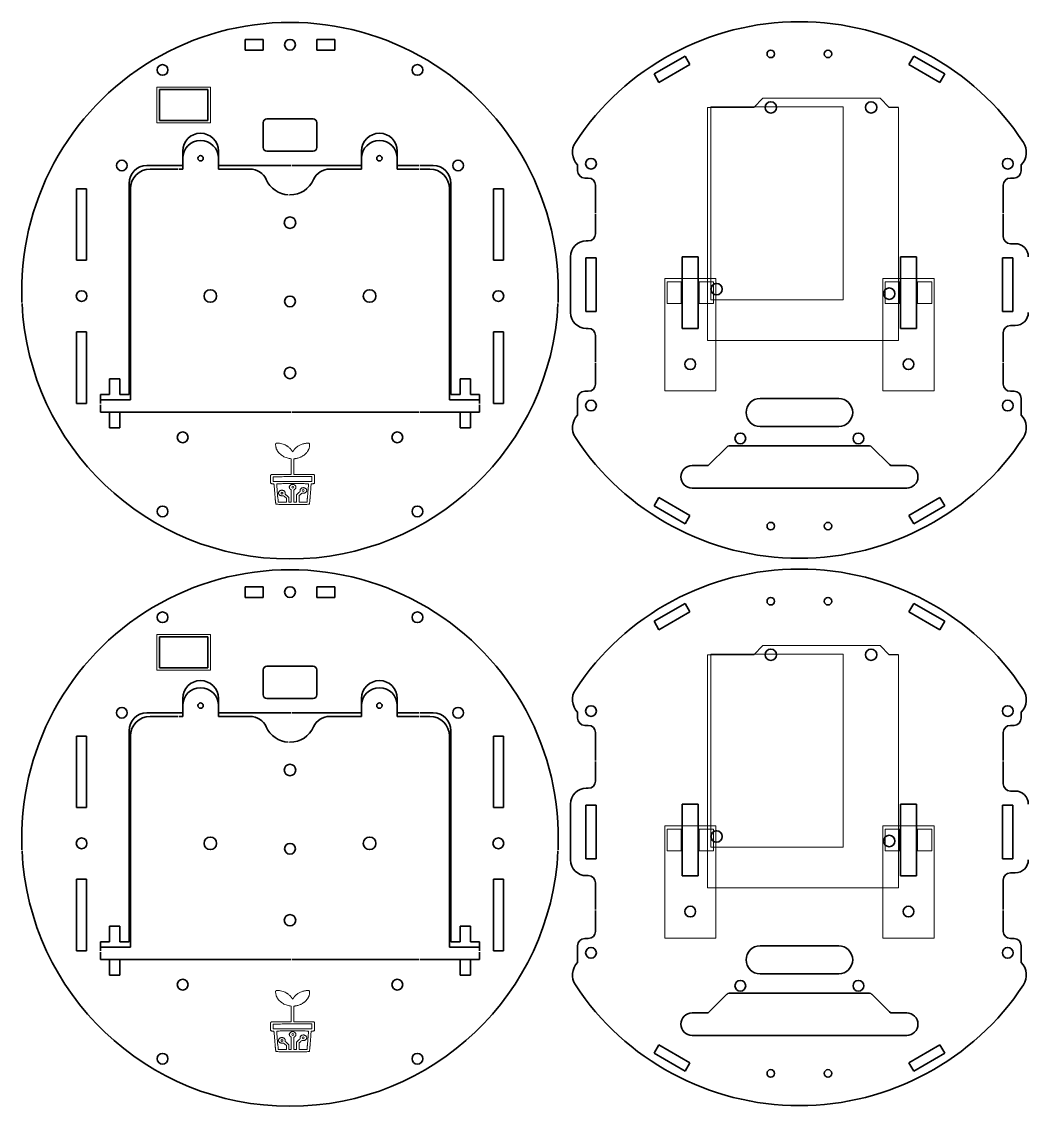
# Model space of a CAD drawing. Extents: x 358 to 1413, y -14 to 598.
# Drawn here: x 358.3 to 639.7, y -11.3 to 291.9 of the extents above; entities that cross this region are included whole.
import ezdxf

# ---------------------------------------------------------------- set-up
doc = ezdxf.new("R2010")
doc.units = 0

msp = doc.modelspace()

# ---------------------------------------------------------------- linework, layer by layer
at = {"color": 7, "lineweight": 35, "ltscale": 0.075}
for p, q in [((420.85, 283.94), (420.85, 286.94)), ((425.85, 286.94), (425.85, 283.94)), ((440.85, 283.94), (440.85, 286.94)), ((445.85, 286.94), (445.85, 283.94)), ((403.35, 253.69), (403.35, 250.69)), ((413.35, 250.69), (413.35, 253.69)), ((453.35, 250.69), (453.35, 253.69)), ((463.35, 253.69), (463.35, 250.69)), ((420.85, 130.94), (420.85, 133.94)), ((425.85, 133.94), (425.85, 130.94)), ((440.85, 130.94), (440.85, 133.94)), ((445.85, 133.94), (445.85, 130.94)), ((403.35, 100.69), (403.35, 97.69)), ((413.35, 97.69), (413.35, 100.69)), ((453.35, 97.69), (453.35, 100.69)), ((463.35, 100.69), (463.35, 97.69))]:
    msp.add_line(p, q, dxfattribs=at)
at = {"color": 7, "lineweight": 35, "ltscale": 0.125}
for p, q in [((420.85, 286.94), (425.85, 286.94)), ((440.85, 286.94), (445.85, 286.94)), ((425.85, 283.94), (420.85, 283.94)), ((445.85, 283.94), (440.85, 283.94)), ((380.35, 187.69), (380.35, 185.12)), ((486.35, 185.12), (486.35, 187.69)), ((380.35, 184.82), (380.35, 182.69)), ((486.35, 182.69), (486.35, 184.82)), ((420.85, 133.94), (425.85, 133.94)), ((440.85, 133.94), (445.85, 133.94)), ((425.85, 130.94), (420.85, 130.94)), ((445.85, 130.94), (440.85, 130.94)), ((380.35, 34.69), (380.35, 32.12)), ((486.35, 32.12), (486.35, 34.69)), ((380.35, 31.82), (380.35, 29.69)), ((486.35, 29.69), (486.35, 31.82))]:
    msp.add_line(p, q, dxfattribs=at)
at = {"color": 7, "lineweight": 35, "ltscale": 0.25}
for p, q in [((543.78, 282.26), (535.12, 277.26)), ((616.38, 277.26), (607.72, 282.26)), ((536.47, 274.92), (545.13, 279.92)), ((606.37, 279.92), (615.03, 274.92)), ((403.35, 251.69), (393.35, 251.69)), ((469.46, 251.69), (463.35, 251.69)), ((473.35, 251.69), (469.76, 251.69)), ((545.13, 153.85), (536.47, 158.85)), ((615.03, 158.85), (606.37, 153.85)), ((535.12, 156.51), (543.78, 151.51)), ((607.72, 151.51), (616.38, 156.51)), ((543.78, 129.26), (535.12, 124.26)), ((616.38, 124.26), (607.72, 129.26)), ((536.47, 121.92), (545.13, 126.92)), ((606.37, 126.92), (615.03, 121.92)), ((403.35, 98.69), (393.35, 98.69)), ((469.46, 98.69), (463.35, 98.69)), ((473.35, 98.69), (469.76, 98.69)), ((535.12, 3.51), (543.78, -1.49)), ((545.13, 0.85), (536.47, 5.85)), ((615.03, 5.85), (606.37, 0.85)), ((607.72, -1.49), (616.38, 3.51))]:
    msp.add_line(p, q, dxfattribs=at)
at = {"color": 7, "lineweight": 35, "ltscale": 0.0675}
for p, q in [((545.13, 279.92), (543.78, 282.26)), ((607.72, 282.26), (606.37, 279.92)), ((535.12, 277.26), (536.47, 274.92)), ((615.03, 274.92), (616.38, 277.26)), ((536.47, 158.85), (535.12, 156.51)), ((616.38, 156.51), (615.03, 158.85)), ((543.78, 151.51), (545.13, 153.85)), ((606.37, 153.85), (607.72, 151.51)), ((545.13, 126.92), (543.78, 129.26)), ((607.72, 129.26), (606.37, 126.92)), ((535.12, 124.26), (536.47, 121.92)), ((615.03, 121.92), (616.38, 124.26)), ((536.47, 5.85), (535.12, 3.51)), ((616.38, 3.51), (615.03, 5.85)), ((543.78, -1.49), (545.13, 0.85)), ((606.37, 0.85), (607.72, -1.49))]:
    msp.add_line(p, q, dxfattribs=at)
at = {"color": 7, "lineweight": 35, "ltscale": 0.2175}
for p, q in [((396.88, 272.92), (396.88, 264.22)), ((410.38, 264.22), (410.38, 272.92)), ((396.88, 119.92), (396.88, 111.22)), ((410.38, 111.22), (410.38, 119.92))]:
    msp.add_line(p, q, dxfattribs=at)
at = {"color": 7, "lineweight": 35, "ltscale": 0.3375}
for p, q in [((410.38, 272.92), (396.88, 272.92)), ((396.88, 264.22), (410.38, 264.22)), ((410.38, 119.92), (396.88, 119.92)), ((396.88, 111.22), (410.38, 111.22))]:
    msp.add_line(p, q, dxfattribs=at)
at = {"color": 3, "linetype": 'Continuous', "lineweight": 15}
for p, q in [((563.03, 267.92), (565.57, 270.46)), ((565.57, 270.46), (598.34, 270.46)), ((598.34, 270.46), (600.88, 267.92)), ((550.08, 202.78), (550.08, 267.92)), ((550.08, 267.92), (563.03, 267.92)), ((551, 214.09), (551, 268.09)), ((588, 268.09), (551, 268.09)), ((588, 268.09), (588, 214.09)), ((603.42, 267.92), (603.42, 202.78)), ((542.75, 219.13), (542.75, 213.13)), ((547.75, 219.13), (547.75, 213.13)), ((603.75, 219.13), (603.75, 213.13)), ((608.75, 219.13), (608.75, 213.13)), ((547.75, 213.13), (551.75, 213.13)), ((588, 214.09), (551, 214.09)), ((603.75, 213.13), (599.75, 213.13)), ((550.08, 202.78), (603.42, 202.78)), ((563.03, 114.92), (565.57, 117.46)), ((565.57, 117.46), (598.34, 117.46)), ((598.34, 117.46), (600.88, 114.92)), ((550.08, 49.78), (550.08, 114.92)), ((550.08, 114.92), (563.03, 114.92)), ((551, 61.09), (551, 115.09)), ((588, 115.09), (551, 115.09)), ((588, 115.09), (588, 61.09)), ((603.42, 114.92), (603.42, 49.78)), ((542.75, 66.13), (542.75, 60.13)), ((547.75, 66.13), (547.75, 60.13)), ((603.75, 66.13), (603.75, 60.13)), ((608.75, 66.13), (608.75, 60.13)), ((588, 61.09), (551, 61.09)), ((547.75, 60.13), (551.75, 60.13)), ((603.75, 60.13), (599.75, 60.13)), ((550.08, 49.78), (603.42, 49.78))]:
    msp.add_line(p, q, dxfattribs=at)
at = {"color": 3}
for p, q in [((603.42, 267.92), (600.88, 267.92)), ((603.42, 114.92), (600.88, 114.92))]:
    msp.add_line(p, q, dxfattribs=at)
at = {"color": 7, "lineweight": 35, "ltscale": 0.325}
for p, q in [((439.85, 264.69), (426.85, 264.69)), ((426.85, 255.69), (439.85, 255.69)), ((439.85, 111.69), (426.85, 111.69)), ((426.85, 102.69), (439.85, 102.69))]:
    msp.add_line(p, q, dxfattribs=at)
at = {"color": 7, "lineweight": 35, "ltscale": 0.175}
for p, q in [((425.85, 263.69), (425.85, 256.69)), ((440.85, 256.69), (440.85, 263.69)), ((425.85, 110.69), (425.85, 103.69)), ((440.85, 103.69), (440.85, 110.69))]:
    msp.add_line(p, q, dxfattribs=at)
at = {"color": 7, "lineweight": 35, "ltscale": 0.1}
for p, q in [((403.35, 255.69), (403.35, 251.69)), ((413.35, 251.69), (413.35, 255.69)), ((453.35, 255.69), (453.35, 251.69)), ((463.35, 251.69), (463.35, 255.69)), ((403.35, 102.69), (403.35, 98.69)), ((413.35, 98.69), (413.35, 102.69)), ((453.35, 102.69), (453.35, 98.69)), ((463.35, 98.69), (463.35, 102.69))]:
    msp.add_line(p, q, dxfattribs=at)
at = {"color": 7, "lineweight": 35}
for p, q in [((433.6, 251.69), (413.35, 251.69)), ((453.35, 251.69), (433.9, 251.69)), ((388.35, 246.69), (388.35, 187.69)), ((478.35, 187.69), (478.35, 246.69)), ((373.7, 245.19), (373.7, 225.19)), ((376.5, 225.19), (376.5, 245.19)), ((388.75, 186.19), (388.75, 245.19)), ((477.95, 245.19), (477.95, 186.19)), ((490.2, 245.19), (490.2, 225.19)), ((493, 225.19), (493, 245.19)), ((373.7, 185.19), (373.7, 205.19)), ((376.5, 205.19), (376.5, 185.19)), ((490.2, 185.19), (490.2, 205.19)), ((493, 205.19), (493, 185.19)), ((586.75, 186.53), (564.75, 186.53)), ((402.08, 182.69), (380.35, 182.69)), ((385.8, 182.69), (433.6, 182.69)), ((433.9, 182.69), (469.46, 182.69)), ((469.76, 182.69), (480.9, 182.69)), ((486.35, 182.69), (469.76, 182.69)), ((564.75, 178.73), (586.75, 178.73)), ((595.33, 173.28), (556.16, 173.28)), ((545.75, 161.48), (605.75, 161.48)), ((433.6, 98.69), (413.35, 98.69)), ((453.35, 98.69), (433.9, 98.69)), ((373.7, 92.19), (373.7, 72.19)), ((376.5, 72.19), (376.5, 92.19)), ((388.35, 93.69), (388.35, 34.69)), ((388.75, 33.19), (388.75, 92.19)), ((477.95, 92.19), (477.95, 33.19)), ((478.35, 34.69), (478.35, 93.69)), ((490.2, 92.19), (490.2, 72.19)), ((493, 72.19), (493, 92.19)), ((373.7, 32.19), (373.7, 52.19)), ((376.5, 52.19), (376.5, 32.19)), ((490.2, 32.19), (490.2, 52.19)), ((493, 52.19), (493, 32.19)), ((586.75, 33.53), (564.75, 33.53)), ((402.08, 29.69), (380.35, 29.69)), ((385.8, 29.69), (433.6, 29.69)), ((433.9, 29.69), (469.46, 29.69)), ((469.76, 29.69), (480.9, 29.69)), ((486.35, 29.69), (469.76, 29.69)), ((564.75, 25.73), (586.75, 25.73)), ((595.33, 20.28), (556.16, 20.28)), ((545.75, 8.48), (605.75, 8.48))]:
    msp.add_line(p, q, dxfattribs=at)
at = {"color": 7, "lineweight": 35, "ltscale": 0.0425}
for p, q in [((513.75, 251.88), (513.75, 250.18)), ((637.75, 250.18), (637.75, 251.88)), ((513.75, 98.88), (513.75, 97.18)), ((637.75, 97.18), (637.75, 98.88))]:
    msp.add_line(p, q, dxfattribs=at)
at = {"color": 7, "lineweight": 35, "ltscale": 0.2275}
for p, q in [((394.25, 250.69), (402.08, 250.69)), ((402.38, 250.69), (403.35, 250.69)), ((463.35, 250.69), (469.46, 250.69)), ((469.76, 250.69), (472.45, 250.69)), ((394.25, 97.69), (402.08, 97.69)), ((402.38, 97.69), (403.35, 97.69)), ((463.35, 97.69), (469.46, 97.69)), ((469.76, 97.69), (472.45, 97.69))]:
    msp.add_line(p, q, dxfattribs=at)
at = {"color": 7, "lineweight": 35, "ltscale": 0.220061}
for p, q in [((422.15, 250.69), (413.35, 250.69)), ((422.15, 97.69), (413.35, 97.69))]:
    msp.add_line(p, q, dxfattribs=at)
at = {"color": 7, "lineweight": 35, "ltscale": 0.221615}
for p, q in [((453.35, 250.69), (444.48, 250.69)), ((453.35, 97.69), (444.48, 97.69))]:
    msp.add_line(p, q, dxfattribs=at)
at = {"color": 7, "lineweight": 35, "ltscale": 0.025}
for p, q in [((515.75, 248.18), (516.75, 248.18)), ((634.75, 248.18), (635.75, 248.18)), ((516.75, 188.58), (515.75, 188.58)), ((635.75, 188.58), (634.75, 188.58)), ((515.75, 95.18), (516.75, 95.18)), ((634.75, 95.18), (635.75, 95.18)), ((516.75, 35.58), (515.75, 35.58)), ((635.75, 35.58), (634.75, 35.58))]:
    msp.add_line(p, q, dxfattribs=at)
at = {"color": 7, "lineweight": 35, "ltscale": 0.339445}
for p, q in [((518.75, 246.18), (518.75, 238.35)), ((518.75, 238.05), (518.75, 232.6)), ((518.75, 93.18), (518.75, 85.35)), ((518.75, 85.05), (518.75, 79.6))]:
    msp.add_line(p, q, dxfattribs=at)
at = {"color": 7, "lineweight": 35, "ltscale": 0.358941}
for p, q in [((632.75, 238.35), (632.75, 246.18)), ((632.75, 231.82), (632.75, 238.05)), ((632.75, 196.72), (632.75, 204.94)), ((632.75, 190.58), (632.75, 196.42)), ((632.75, 85.35), (632.75, 93.18)), ((632.75, 78.82), (632.75, 85.05)), ((632.75, 43.72), (632.75, 51.94)), ((632.75, 37.58), (632.75, 43.42))]:
    msp.add_line(p, q, dxfattribs=at)
at = {"color": 7, "lineweight": 35, "ltscale": 0.070001}
for p, q in [((376.5, 245.19), (373.7, 245.19)), ((373.7, 225.19), (376.5, 225.19)), ((376.5, 205.19), (373.7, 205.19)), ((373.7, 185.19), (376.5, 185.19)), ((376.5, 92.19), (373.7, 92.19)), ((373.7, 72.19), (376.5, 72.19)), ((376.5, 52.19), (373.7, 52.19)), ((373.7, 32.19), (376.5, 32.19))]:
    msp.add_line(p, q, dxfattribs=at)
at = {"color": 7, "lineweight": 35, "ltscale": 0.069998}
for p, q in [((493, 245.19), (490.2, 245.19)), ((490.2, 225.19), (493, 225.19)), ((493, 205.19), (490.2, 205.19)), ((490.2, 185.19), (493, 185.19)), ((493, 92.19), (490.2, 92.19)), ((490.2, 72.19), (493, 72.19)), ((493, 52.19), (490.2, 52.19)), ((490.2, 32.19), (493, 32.19))]:
    msp.add_line(p, q, dxfattribs=at)
at = {"color": 7, "lineweight": 35, "ltscale": 0.014445}
for p, q in [((516.75, 230.6), (516.17, 230.6)), ((516.75, 77.6), (516.17, 77.6))]:
    msp.add_line(p, q, dxfattribs=at)
at = {"color": 7, "lineweight": 35, "ltscale": 0.033941}
for p, q in [((636.11, 229.82), (634.75, 229.82)), ((634.75, 206.94), (636.11, 206.94)), ((636.11, 76.82), (634.75, 76.82)), ((634.75, 53.94), (636.11, 53.94))]:
    msp.add_line(p, q, dxfattribs=at)
at = {"color": 7, "lineweight": 35, "ltscale": 0.39}
for p, q in [((511.75, 226.18), (511.75, 210.58)), ((511.75, 73.18), (511.75, 57.58))]:
    msp.add_line(p, q, dxfattribs=at)
at = {"color": 7, "lineweight": 35, "ltscale": 0.375}
for p, q in [((516.05, 225.88), (516.05, 210.88)), ((518.95, 210.88), (518.95, 225.88)), ((632.55, 225.88), (632.55, 210.88)), ((635.45, 210.88), (635.45, 225.88)), ((516.05, 72.88), (516.05, 57.88)), ((518.95, 57.88), (518.95, 72.88)), ((632.55, 72.88), (632.55, 57.88)), ((635.45, 57.88), (635.45, 72.88))]:
    msp.add_line(p, q, dxfattribs=at)
at = {"color": 7, "lineweight": 35, "ltscale": 0.0725}
for p, q in [((518.95, 225.88), (516.05, 225.88)), ((635.45, 225.88), (632.55, 225.88)), ((516.05, 210.88), (518.95, 210.88)), ((632.55, 210.88), (635.45, 210.88)), ((518.95, 72.88), (516.05, 72.88)), ((635.45, 72.88), (632.55, 72.88)), ((516.05, 57.88), (518.95, 57.88)), ((632.55, 57.88), (635.45, 57.88))]:
    msp.add_line(p, q, dxfattribs=at)
at = {"color": 7, "lineweight": 35, "ltscale": 0.5}
for p, q in [((543, 226.13), (543, 206.13)), ((547.5, 206.13), (547.5, 226.13)), ((604, 226.13), (604, 206.13)), ((608.5, 206.13), (608.5, 226.13)), ((543, 73.13), (543, 53.13)), ((547.5, 53.13), (547.5, 73.13)), ((604, 73.13), (604, 53.13)), ((608.5, 53.13), (608.5, 73.13))]:
    msp.add_line(p, q, dxfattribs=at)
at = {"color": 7, "lineweight": 35, "ltscale": 0.1125}
for p, q in [((547.5, 226.13), (543, 226.13)), ((608.5, 226.13), (604, 226.13)), ((543, 206.13), (547.5, 206.13)), ((604, 206.13), (608.5, 206.13)), ((547.5, 73.13), (543, 73.13)), ((608.5, 73.13), (604, 73.13)), ((543, 53.13), (547.5, 53.13)), ((604, 53.13), (608.5, 53.13))]:
    msp.add_line(p, q, dxfattribs=at)
at = {"color": 7, "lineweight": 35, "ltscale": 0.014441}
for p, q in [((516.17, 206.16), (516.75, 206.16)), ((516.17, 53.16), (516.75, 53.16))]:
    msp.add_line(p, q, dxfattribs=at)
at = {"color": 7, "lineweight": 35, "ltscale": 0.339441}
for p, q in [((518.75, 204.16), (518.75, 196.72)), ((518.75, 196.42), (518.75, 190.58)), ((518.75, 51.16), (518.75, 43.72)), ((518.75, 43.42), (518.75, 37.58))]:
    msp.add_line(p, q, dxfattribs=at)
at = {"color": 7, "lineweight": 35, "ltscale": 0.10875}
for p, q in [((382.9, 192.04), (382.9, 187.69)), ((385.8, 187.69), (385.8, 192.04)), ((480.9, 192.04), (480.9, 187.69)), ((483.8, 187.69), (483.8, 192.04)), ((382.9, 182.69), (382.9, 178.34)), ((385.8, 178.34), (385.8, 182.69)), ((480.9, 182.69), (480.9, 178.34)), ((483.8, 178.34), (483.8, 182.69)), ((382.9, 39.04), (382.9, 34.69)), ((385.8, 34.69), (385.8, 39.04)), ((480.9, 39.04), (480.9, 34.69)), ((483.8, 34.69), (483.8, 39.04)), ((382.9, 29.69), (382.9, 25.34)), ((385.8, 25.34), (385.8, 29.69)), ((480.9, 29.69), (480.9, 25.34)), ((483.8, 25.34), (483.8, 29.69))]:
    msp.add_line(p, q, dxfattribs=at)
at = {"color": 7, "lineweight": 35, "ltscale": 0.072501}
for p, q in [((385.8, 192.04), (382.9, 192.04)), ((483.8, 192.04), (480.9, 192.04)), ((382.9, 178.34), (385.8, 178.34)), ((480.9, 178.34), (483.8, 178.34)), ((385.8, 39.04), (382.9, 39.04)), ((483.8, 39.04), (480.9, 39.04)), ((382.9, 25.34), (385.8, 25.34)), ((480.9, 25.34), (483.8, 25.34))]:
    msp.add_line(p, q, dxfattribs=at)
at = {"color": 7, "lineweight": 35, "ltscale": 0.06375}
for p, q in [((382.9, 187.69), (380.35, 187.69)), ((388.35, 187.69), (385.8, 187.69)), ((480.9, 187.69), (478.35, 187.69)), ((486.35, 187.69), (483.8, 187.69)), ((380.35, 182.69), (382.9, 182.69)), ((483.8, 182.69), (486.35, 182.69)), ((382.9, 34.69), (380.35, 34.69)), ((388.35, 34.69), (385.8, 34.69)), ((480.9, 34.69), (478.35, 34.69)), ((486.35, 34.69), (483.8, 34.69)), ((380.35, 29.69), (382.9, 29.69)), ((483.8, 29.69), (486.35, 29.69))]:
    msp.add_line(p, q, dxfattribs=at)
at = {"color": 7, "lineweight": 35, "ltscale": 0.21}
for p, q in [((380.35, 186.19), (388.75, 186.19)), ((477.95, 186.19), (486.35, 186.19)), ((380.35, 33.19), (388.75, 33.19)), ((477.95, 33.19), (486.35, 33.19))]:
    msp.add_line(p, q, dxfattribs=at)
at = {"color": 7, "lineweight": 35, "ltscale": 0.1175}
for p, q in [((513.75, 186.58), (513.75, 181.88)), ((637.75, 181.88), (637.75, 186.58)), ((513.75, 33.58), (513.75, 28.88)), ((637.75, 28.88), (637.75, 33.58))]:
    msp.add_line(p, q, dxfattribs=at)
at = {"color": 7, "lineweight": 35, "ltscale": 0.173744}
for p, q in [((555.46, 172.99), (550.54, 168.07)), ((600.96, 168.07), (596.04, 172.99)), ((555.46, 19.99), (550.54, 15.07)), ((600.96, 15.07), (596.04, 19.99))]:
    msp.add_line(p, q, dxfattribs=at)
at = {"color": 7, "lineweight": 35, "ltscale": 0.102145}
for p, q in [((549.83, 167.78), (545.75, 167.78)), ((605.75, 167.78), (601.66, 167.78)), ((549.83, 14.78), (545.75, 14.78)), ((605.75, 14.78), (601.66, 14.78))]:
    msp.add_line(p, q, dxfattribs=at)
at = {"color": 3, "linetype": 'Continuous', "lineweight": 15}
for points in [[(411.15, 263.6), (411.15, 273.6), (396.15, 273.6), (396.15, 263.6)], [(411.15, 110.6), (411.15, 120.6), (396.15, 120.6), (396.15, 110.6)]]:
    msp.add_lwpolyline(points, close=True, dxfattribs=at)
for points in [[(552.4, 213.68), (552.4, 220.13), (538.1, 220.13), (538.1, 188.73), (552.4, 188.73), (552.4, 220.13)], [(542.75, 219.13), (538.75, 219.13), (538.75, 213.13), (542.75, 213.13)], [(551.75, 213.13), (551.75, 219.13), (547.75, 219.13)], [(599.1, 213.68), (599.1, 220.13), (613.4, 220.13), (613.4, 188.73), (599.1, 188.73), (599.1, 220.13)], [(599.75, 213.13), (599.75, 219.13), (603.75, 219.13)], [(608.75, 219.13), (612.75, 219.13), (612.75, 213.13), (608.75, 213.13)], [(552.4, 60.68), (552.4, 67.13), (538.1, 67.13), (538.1, 35.73), (552.4, 35.73), (552.4, 67.13)], [(599.1, 60.68), (599.1, 67.13), (613.4, 67.13), (613.4, 35.73), (599.1, 35.73), (599.1, 67.13)], [(542.75, 66.13), (538.75, 66.13), (538.75, 60.13), (542.75, 60.13)], [(551.75, 60.13), (551.75, 66.13), (547.75, 66.13)], [(599.75, 60.13), (599.75, 66.13), (603.75, 66.13)], [(608.75, 66.13), (612.75, 66.13), (612.75, 60.13), (608.75, 60.13)]]:
    msp.add_lwpolyline(points, dxfattribs=at)
for points in [[(429.41, 173.96, 0.06243), (429.35, 173.89, 0.095329), (429.32, 173.81, 0.052055), (429.32, 173.7, 0.008033), (429.33, 173.47, 0.019619), (429.37, 173.16, 0.014307), (429.44, 172.82, 0.008091), (429.51, 172.51, 0.177661), (429.56, 172.43, -0.115974), (429.58, 172.41, -0.006792), (429.63, 172.33, -0.009984), (429.67, 172.24, -0.007168), (429.72, 172.13, 0.015595), (429.77, 172.01, 0.015505), (429.83, 171.9, 0.015544), (429.89, 171.81, 0.056743), (429.93, 171.75, -0.025343), (429.97, 171.71, -0.028687), (430, 171.67, -0.029725), (430.02, 171.64, -0.119676), (430.03, 171.61, 0.202931), (430.08, 171.5, 0.005175), (430.46, 171.14, 0.011737), (430.85, 170.8, 0.028906), (431.15, 170.57, 0.031277), (431.67, 170.27, 0.027909), (432.24, 170.02, 0.027879), (432.83, 169.84, 0.031022), (433.42, 169.74), (433.72, 169.71), (433.72, 167.51), (433.72, 165.32), (430.97, 165.32), (428.22, 165.32), (428.05, 165.2), (427.88, 165.09), (427.88, 164.01), (427.88, 162.94), (428.05, 162.82, 0.041624), (428.15, 162.76, 0.049689), (428.25, 162.73, 0.040704), (428.37, 162.71, 0.0175), (428.54, 162.7, -0.007086), (428.73, 162.7, -0.086207), (428.81, 162.69, -0.221674), (428.84, 162.65, -0.081654), (428.85, 162.58, 0.031183), (428.86, 162.53, 0.04025), (428.87, 162.49, 0.0451), (428.88, 162.45, 0.18027), (428.89, 162.44, -0.279484), (428.91, 162.42, -0.000378), (428.97, 161.8, -0.002897), (429.02, 161.11, -0.001762), (429.08, 160.3, 0.00143), (429.14, 159.48, 0.002338), (429.2, 158.79, 0.00029), (429.25, 158.18, 0.214541), (429.26, 158.15, -0.199811), (429.28, 158.12, -0.004281), (429.3, 157.98, -0.009175), (429.32, 157.81, -0.005977), (429.33, 157.61, 0.008518), (429.35, 157.37, 0.022468), (429.37, 157.21, 0.029803), (429.4, 157.09, 0.120138), (429.44, 157.02, 0.191284), (429.56, 156.97, 0.003091), (430.27, 156.96, 0.003828), (431.44, 156.95, 0.000429), (434.1, 156.94, 0.000306), (437.1, 156.95, 0.005172), (438.09, 156.96, 0.008652), (438.63, 156.98, 0.224382), (438.75, 157.05, 0.102504), (438.79, 157.12, 0.018573), (438.82, 157.28, 0.015977), (438.84, 157.5, 0.006916), (438.86, 157.79, -0.00493), (438.88, 158.04, -0.007701), (438.9, 158.25, -0.003007), (438.92, 158.43, -0.209089), (438.94, 158.46, 0.217737), (438.95, 158.48, 0.000319), (439, 159.08, 0.002466), (439.06, 159.76, 0.001509), (439.12, 160.55, -0.000882), (439.17, 161.35, -0.001445), (439.22, 162.03, -0.000136), (439.27, 162.63, -0.166192), (439.28, 162.65, -0.169566), (439.3, 162.66, -0.003523), (439.41, 162.68, -0.007813), (439.54, 162.7, -0.00513), (439.69, 162.71, 0.012853), (439.84, 162.73, 0.016007), (439.98, 162.76, 0.014325), (440.1, 162.78, 0.106593), (440.15, 162.81, 0.187617), (440.19, 162.88, 0.018734), (440.21, 163.08, 0.013002), (440.22, 163.41, 0.002323), (440.22, 164.01, 0.001456), (440.22, 164.76, 0.021751), (440.2, 165.02, 0.070901), (440.17, 165.15, 0.147006), (440.11, 165.24, 0.13863), (439.97, 165.28, 0.008115), (439.53, 165.3, 0.006115), (438.8, 165.31, 0.000771), (437.21, 165.32), (434.43, 165.32), (434.43, 167.45, -0.001646), (434.44, 168.28, -0.002642), (434.45, 168.98, -0.000494), (434.46, 169.6, -0.14723), (434.47, 169.65, -0.169856), (434.51, 169.67, -0.010823), (434.62, 169.7, -0.014885), (434.77, 169.74, -0.010466), (434.94, 169.76, 0.023943), (435.33, 169.84, 0.014437), (435.78, 169.97, 0.014254), (436.21, 170.12, 0.038402), (436.5, 170.25, 0.007835), (436.88, 170.47, 0.014438), (437.18, 170.67, 0.017603), (437.42, 170.84, 0.028146), (437.61, 171.01, 0.007809), (437.73, 171.13, 0.007451), (437.85, 171.26, 0.004639), (438, 171.44, 0.001053), (438.26, 171.74, 0.038837), (438.31, 171.81, 0.013355), (438.37, 171.92, 0.01318), (438.43, 172.04, 0.014884), (438.48, 172.17, -0.008373), (438.53, 172.28, -0.011468), (438.58, 172.38, -0.008364), (438.62, 172.46, -0.119276), (438.64, 172.49, 0.191092), (438.7, 172.57, 0.008899), (438.77, 172.91, 0.01568), (438.82, 173.27, 0.028145), (438.84, 173.56, 0.037771), (438.81, 173.87, 0.205141), (438.73, 174.01, 0.153141), (438.55, 174.07, 0.018857), (438.14, 174.05, 0.042329), (437.21, 173.91, 0.041182), (436.3, 173.6, 0.043233), (435.5, 173.18, 0.062797), (434.89, 172.66, -0.000959), (434.81, 172.58, -0.000665), (434.73, 172.48, -0.00067), (434.64, 172.39, -0.001381), (434.57, 172.32, 0.012375), (434.52, 172.26, 0.016737), (434.48, 172.21, 0.013748), (434.44, 172.16, 0.147649), (434.43, 172.13, -0.127793), (434.43, 172.11, -0.020881), (434.41, 172.08, -0.021827), (434.37, 172.03, -0.017702), (434.34, 171.99, 0.023635), (434.3, 171.94, 0.01241), (434.25, 171.87, 0.012318), (434.2, 171.8, 0.018495), (434.17, 171.74), (434.09, 171.6), (434.02, 171.72, 0.011435), (434, 171.77, 0.013166), (433.97, 171.81, 0.012299), (433.94, 171.85, 0.071268), (433.92, 171.87, -0.071599), (433.91, 171.89, -0.006568), (433.87, 171.94, -0.008379), (433.82, 172.01, -0.00647), (433.78, 172.08, 0.017515), (433.72, 172.17, 0.009504), (433.65, 172.27, 0.009458), (433.57, 172.36, 0.014756), (433.5, 172.45, 0.021235), (433.31, 172.63, 0.004934), (432.98, 172.92, 0.001249), (432.62, 173.23, 0.179494), (432.57, 173.25, -0.122166), (432.55, 173.26, -0.002172), (432.46, 173.3, -0.005301), (432.36, 173.36, -0.003494), (432.25, 173.43, 0.044751), (431.74, 173.67, 0.023781), (431.07, 173.88, 0.023719), (430.38, 174.02, 0.040149), (429.79, 174.07, 0.019708), (429.65, 174.07, 0.050768), (429.55, 174.05, 0.066259), (429.48, 174.01, 0.060021)], [(439.5, 164.04), (439.5, 163.37), (434.08, 163.37), (428.65, 163.37), (428.65, 164, -0.005049), (428.65, 164.25, -0.00776), (428.66, 164.46, -0.003323), (428.67, 164.64, -0.182194), (428.68, 164.67, -0.197221), (428.72, 164.68, -0.000055), (430.29, 164.69, -0.000979), (432.04, 164.7, -0.000593), (434.11, 164.7), (439.5, 164.7)], [(438.53, 162.69, -0.023488), (438.52, 162.35, -0.000697), (438.41, 160.92, -0.000096), (438.29, 159.37, -0.216581), (438.27, 159.33, 0.204241), (438.26, 159.3, 0.003334), (438.24, 159.13, 0.008076), (438.22, 158.94, 0.005199), (438.2, 158.71, -0.002049), (438.19, 158.46, -0.001853), (438.17, 158.21, -0.001855), (438.15, 157.98, -0.005922), (438.14, 157.83), (438.11, 157.53), (436.99, 157.53), (435.87, 157.53), (435.87, 158.47), (435.87, 159.4), (436.29, 159.74, -0.005501), (436.56, 159.96, -0.05724), (436.68, 160.04, -0.104602), (436.79, 160.07, -0.03571), (436.95, 160.06, 0.049229), (437.2, 160.05, 0.055281), (437.44, 160.1, 0.060511), (437.64, 160.19, 0.088953), (437.79, 160.32, -0.000546), (437.84, 160.38, -0.000536), (437.9, 160.45, -0.000527), (437.94, 160.51, -0.002038), (437.97, 160.54, 0.145179), (438.01, 160.64, 0.023306), (438.03, 160.84, 0.020326), (438.02, 161.04, 0.226059), (437.98, 161.11, -0.061206), (437.96, 161.13, -0.011707), (437.93, 161.17, -0.01232), (437.89, 161.23, -0.011063), (437.85, 161.28, 0.097495), (437.73, 161.41, 0.046096), (437.53, 161.52, 0.044884), (437.31, 161.6, 0.063024), (437.1, 161.63, 0.061937), (436.89, 161.6, 0.047155), (436.67, 161.53, 0.047295), (436.47, 161.41, 0.063586), (436.31, 161.26, 0.042781), (436.23, 161.15, 0.071706), (436.19, 161.03, 0.055367), (436.17, 160.89, 0.01658), (436.17, 160.68, -0.10062), (436.16, 160.58, -0.084451), (436.1, 160.48, -0.039724), (435.99, 160.36, -0.005961), (435.73, 160.14, -0.001203), (435.56, 159.99, -0.00171), (435.4, 159.86, -0.000952), (435.27, 159.75, -0.025097), (435.23, 159.72, 0.227139), (435.21, 159.68, 0.004322), (435.18, 159.42, 0.008503), (435.17, 159.08, 0.003701), (435.15, 158.62), (435.13, 157.56), (434.79, 157.56), (434.46, 157.56), (434.45, 159.29), (434.43, 161.02), (434.55, 161.06, 0.061951), (434.61, 161.09, 0.018406), (434.68, 161.15, 0.01816), (434.77, 161.22, 0.018672), (434.84, 161.3, 0.022613), (434.94, 161.42, 0.069466), (434.99, 161.51, 0.070673), (435.01, 161.61, 0.023981), (435.02, 161.76, 0.025007), (435.01, 161.91, 0.070878), (434.99, 162.01, 0.067443), (434.93, 162.1, 0.021104), (434.83, 162.23, 0.076427), (434.59, 162.42, 0.075032), (434.3, 162.53, 0.075451), (434, 162.55, 0.078681), (433.71, 162.48, 0.048583), (433.63, 162.43, 0.020517), (433.53, 162.36, 0.020069), (433.42, 162.27, 0.024707), (433.34, 162.18, 0.016885), (433.22, 162.05, 0.07768), (433.18, 161.96, 0.08442), (433.16, 161.86, 0.021988), (433.17, 161.7, 0.026019), (433.18, 161.56, 0.062203), (433.22, 161.45, 0.061961), (433.28, 161.36, 0.025652), (433.37, 161.25, 0.019347), (433.45, 161.18, 0.023661), (433.53, 161.12, 0.023131), (433.6, 161.08, 0.130962), (433.64, 161.07, -0.385202), (433.69, 161.02, -0.013911), (433.7, 160.77, -0.00996), (433.71, 160.31, -0.001144), (433.72, 159.3), (433.72, 157.53), (433.38, 157.53), (433.05, 157.53), (433.05, 158.21), (433.05, 158.89), (432.83, 159.1, 0.00664), (432.73, 159.2, 0.003018), (432.59, 159.32, 0.002988), (432.44, 159.45, 0.004098), (432.3, 159.57), (431.99, 159.83), (432.01, 160.08, 0.021808), (432.02, 160.22, 0.069064), (432.01, 160.31, 0.077982), (431.97, 160.39, 0.033189), (431.9, 160.48, -0.011065), (431.85, 160.54, -0.015046), (431.81, 160.6, -0.011891), (431.78, 160.65, -0.140729), (431.77, 160.67, 0.296317), (431.73, 160.73, 0.019088), (431.51, 160.82, 0.026939), (431.27, 160.89, 0.058251), (431.08, 160.91, 0.045153), (430.86, 160.89, 0.061773), (430.67, 160.83, 0.060745), (430.5, 160.73, 0.041864), (430.34, 160.57, 0.022907), (430.24, 160.46, 0.066983), (430.19, 160.37, 0.068696), (430.17, 160.26, 0.025002), (430.16, 160.12, 0.02557), (430.17, 159.97, 0.073845), (430.19, 159.87, 0.068057), (430.25, 159.78, 0.019421), (430.36, 159.65, 0.063932), (430.54, 159.49, 0.06527), (430.76, 159.39, 0.061775), (431, 159.35, 0.048392), (431.27, 159.36, -0.048213), (431.41, 159.36, -0.101566), (431.52, 159.33, -0.051797), (431.64, 159.25, -0.005575), (431.91, 159.04), (432.33, 158.69), (432.33, 158.11), (432.33, 157.53), (431.2, 157.55), (430.06, 157.56), (430.01, 158.28, 0.004395), (429.99, 158.55, 0.00691), (429.97, 158.79, 0.002444), (429.95, 158.99, 0.209845), (429.93, 159.02, -0.221256), (429.9, 159.07, -0.00015), (429.77, 160.86, -0.000217), (429.64, 162.62, -0.139173), (429.66, 162.72, -0.277121), (429.68, 162.73, -0.000083), (430.97, 162.74, -0.001346), (432.41, 162.75, -0.000813), (434.1, 162.76, -0.000567), (436.39, 162.75, -0.003047), (437.63, 162.74, -0.000892), (438.49, 162.73, -0.403166)], [(429.41, 20.96, 0.06243), (429.35, 20.89, 0.095329), (429.32, 20.81, 0.052055), (429.32, 20.7, 0.008033), (429.33, 20.47, 0.019619), (429.37, 20.16, 0.014307), (429.44, 19.82, 0.008091), (429.51, 19.51, 0.177661), (429.56, 19.43, -0.115974), (429.58, 19.41, -0.006792), (429.63, 19.33, -0.009984), (429.67, 19.24, -0.007168), (429.72, 19.13, 0.015595), (429.77, 19.01, 0.015505), (429.83, 18.9, 0.015544), (429.89, 18.81, 0.056743), (429.93, 18.75, -0.025343), (429.97, 18.71, -0.028687), (430, 18.67, -0.029725), (430.02, 18.64, -0.119676), (430.03, 18.61, 0.202931), (430.08, 18.5, 0.005175), (430.46, 18.14, 0.011737), (430.85, 17.8, 0.028906), (431.15, 17.57, 0.031277), (431.67, 17.27, 0.027909), (432.24, 17.02, 0.027879), (432.83, 16.84, 0.031022), (433.42, 16.74), (433.72, 16.71), (433.72, 14.51), (433.72, 12.32), (430.97, 12.32), (428.22, 12.32), (428.05, 12.2), (427.88, 12.09), (427.88, 11.01), (427.88, 9.94), (428.05, 9.82, 0.041624), (428.15, 9.76, 0.049689), (428.25, 9.73, 0.040704), (428.37, 9.71, 0.0175), (428.54, 9.7, -0.007086), (428.73, 9.7, -0.086207), (428.81, 9.69, -0.221674), (428.84, 9.65, -0.081654), (428.85, 9.58, 0.031183), (428.86, 9.53, 0.04025), (428.87, 9.49, 0.0451), (428.88, 9.45, 0.18027), (428.89, 9.44, -0.279484), (428.91, 9.42, -0.000378), (428.97, 8.8, -0.002897), (429.02, 8.11, -0.001762), (429.08, 7.3, 0.00143), (429.14, 6.48, 0.002338), (429.2, 5.79, 0.00029), (429.25, 5.18, 0.214541), (429.26, 5.15, -0.199811), (429.28, 5.12, -0.004281), (429.3, 4.98, -0.009175), (429.32, 4.81, -0.005977), (429.33, 4.61, 0.008518), (429.35, 4.37, 0.022468), (429.37, 4.21, 0.029803), (429.4, 4.09, 0.120138), (429.44, 4.02, 0.191284), (429.56, 3.97, 0.003091), (430.27, 3.96, 0.003828), (431.44, 3.95, 0.000429), (434.1, 3.94, 0.000306), (437.1, 3.95, 0.005172), (438.09, 3.96, 0.008652), (438.63, 3.98, 0.224382), (438.75, 4.05, 0.102504), (438.79, 4.12, 0.018573), (438.82, 4.28, 0.015977), (438.84, 4.5, 0.006916), (438.86, 4.79, -0.00493), (438.88, 5.04, -0.007701), (438.9, 5.25, -0.003007), (438.92, 5.43, -0.209089), (438.94, 5.46, 0.217737), (438.95, 5.48, 0.000319), (439, 6.08, 0.002466), (439.06, 6.76, 0.001509), (439.12, 7.55, -0.000882), (439.17, 8.35, -0.001445), (439.22, 9.03, -0.000136), (439.27, 9.63, -0.166192), (439.28, 9.65, -0.169566), (439.3, 9.66, -0.003523), (439.41, 9.68, -0.007813), (439.54, 9.7, -0.00513), (439.69, 9.71, 0.012853), (439.84, 9.73, 0.016007), (439.98, 9.76, 0.014325), (440.1, 9.78, 0.106593), (440.15, 9.81, 0.187617), (440.19, 9.88, 0.018734), (440.21, 10.08, 0.013002), (440.22, 10.41, 0.002323), (440.22, 11.01, 0.001456), (440.22, 11.76, 0.021751), (440.2, 12.02, 0.070901), (440.17, 12.15, 0.147006), (440.11, 12.24, 0.13863), (439.97, 12.28, 0.008115), (439.53, 12.3, 0.006115), (438.8, 12.31, 0.000771), (437.21, 12.32), (434.43, 12.32), (434.43, 14.45, -0.001646), (434.44, 15.28, -0.002642), (434.45, 15.98, -0.000494), (434.46, 16.6, -0.14723), (434.47, 16.65, -0.169856), (434.51, 16.67, -0.010823), (434.62, 16.7, -0.014885), (434.77, 16.74, -0.010466), (434.94, 16.76, 0.023943), (435.33, 16.84, 0.014437), (435.78, 16.97, 0.014254), (436.21, 17.12, 0.038402), (436.5, 17.25, 0.007835), (436.88, 17.47, 0.014438), (437.18, 17.67, 0.017603), (437.42, 17.84, 0.028146), (437.61, 18.01, 0.007809), (437.73, 18.13, 0.007451), (437.85, 18.26, 0.004639), (438, 18.44, 0.001053), (438.26, 18.74, 0.038837), (438.31, 18.81, 0.013355), (438.37, 18.92, 0.01318), (438.43, 19.04, 0.014884), (438.48, 19.17, -0.008373), (438.53, 19.28, -0.011468), (438.58, 19.38, -0.008364), (438.62, 19.46, -0.119276), (438.64, 19.49, 0.191092), (438.7, 19.57, 0.008899), (438.77, 19.91, 0.01568), (438.82, 20.27, 0.028145), (438.84, 20.56, 0.037771), (438.81, 20.87, 0.205141), (438.73, 21.01, 0.153141), (438.55, 21.07, 0.018857), (438.14, 21.05, 0.042329), (437.21, 20.91, 0.041182), (436.3, 20.6, 0.043233), (435.5, 20.18, 0.062797), (434.89, 19.66, -0.000959), (434.81, 19.58, -0.000665), (434.73, 19.48, -0.00067), (434.64, 19.39, -0.001381), (434.57, 19.32, 0.012375), (434.52, 19.26, 0.016737), (434.48, 19.21, 0.013748), (434.44, 19.16, 0.147649), (434.43, 19.13, -0.127793), (434.43, 19.11, -0.020881), (434.41, 19.08, -0.021827), (434.37, 19.03, -0.017702), (434.34, 18.99, 0.023635), (434.3, 18.94, 0.01241), (434.25, 18.87, 0.012318), (434.2, 18.8, 0.018495), (434.17, 18.74), (434.09, 18.6), (434.02, 18.72, 0.011435), (434, 18.77, 0.013166), (433.97, 18.81, 0.012299), (433.94, 18.85, 0.071268), (433.92, 18.87, -0.071599), (433.91, 18.89, -0.006568), (433.87, 18.94, -0.008379), (433.82, 19.01, -0.00647), (433.78, 19.08, 0.017515), (433.72, 19.17, 0.009504), (433.65, 19.27, 0.009458), (433.57, 19.36, 0.014756), (433.5, 19.45, 0.021235), (433.31, 19.63, 0.004934), (432.98, 19.92, 0.001249), (432.62, 20.23, 0.179494), (432.57, 20.25, -0.122166), (432.55, 20.26, -0.002172), (432.46, 20.3, -0.005301), (432.36, 20.36, -0.003494), (432.25, 20.43, 0.044751), (431.74, 20.67, 0.023781), (431.07, 20.88, 0.023719), (430.38, 21.02, 0.040149), (429.79, 21.07, 0.019708), (429.65, 21.07, 0.050768), (429.55, 21.05, 0.066259), (429.48, 21.01, 0.060021)], [(439.5, 11.04), (439.5, 10.37), (434.08, 10.37), (428.65, 10.37), (428.65, 11, -0.005049), (428.65, 11.25, -0.00776), (428.66, 11.46, -0.003323), (428.67, 11.64, -0.182194), (428.68, 11.67, -0.197221), (428.72, 11.68, -0.000055), (430.29, 11.69, -0.000979), (432.04, 11.7, -0.000593), (434.11, 11.7), (439.5, 11.7)], [(438.53, 9.69, -0.023488), (438.52, 9.35, -0.000697), (438.41, 7.92, -0.000096), (438.29, 6.37, -0.216581), (438.27, 6.33, 0.204241), (438.26, 6.3, 0.003334), (438.24, 6.13, 0.008076), (438.22, 5.94, 0.005199), (438.2, 5.71, -0.002049), (438.19, 5.46, -0.001853), (438.17, 5.21, -0.001855), (438.15, 4.98, -0.005922), (438.14, 4.83), (438.11, 4.53), (436.99, 4.53), (435.87, 4.53), (435.87, 5.47), (435.87, 6.4), (436.29, 6.74, -0.005501), (436.56, 6.96, -0.05724), (436.68, 7.04, -0.104602), (436.79, 7.07, -0.03571), (436.95, 7.06, 0.049229), (437.2, 7.05, 0.055281), (437.44, 7.1, 0.060511), (437.64, 7.19, 0.088953), (437.79, 7.32, -0.000546), (437.84, 7.38, -0.000536), (437.9, 7.45, -0.000527), (437.94, 7.51, -0.002038), (437.97, 7.54, 0.145179), (438.01, 7.64, 0.023306), (438.03, 7.84, 0.020326), (438.02, 8.04, 0.226059), (437.98, 8.11, -0.061206), (437.96, 8.13, -0.011707), (437.93, 8.17, -0.01232), (437.89, 8.23, -0.011063), (437.85, 8.28, 0.097495), (437.73, 8.41, 0.046096), (437.53, 8.52, 0.044884), (437.31, 8.6, 0.063024), (437.1, 8.63, 0.061937), (436.89, 8.6, 0.047155), (436.67, 8.53, 0.047295), (436.47, 8.41, 0.063586), (436.31, 8.26, 0.042781), (436.23, 8.15, 0.071706), (436.19, 8.03, 0.055367), (436.17, 7.89, 0.01658), (436.17, 7.68, -0.10062), (436.16, 7.58, -0.084451), (436.1, 7.48, -0.039724), (435.99, 7.36, -0.005961), (435.73, 7.14, -0.001203), (435.56, 6.99, -0.00171), (435.4, 6.86, -0.000952), (435.27, 6.75, -0.025097), (435.23, 6.72, 0.227139), (435.21, 6.68, 0.004322), (435.18, 6.42, 0.008503), (435.17, 6.08, 0.003701), (435.15, 5.62), (435.13, 4.56), (434.79, 4.56), (434.46, 4.56), (434.45, 6.29), (434.43, 8.02), (434.55, 8.06, 0.061951), (434.61, 8.09, 0.018406), (434.68, 8.15, 0.01816), (434.77, 8.22, 0.018672), (434.84, 8.3, 0.022613), (434.94, 8.42, 0.069466), (434.99, 8.51, 0.070673), (435.01, 8.61, 0.023981), (435.02, 8.76, 0.025007), (435.01, 8.91, 0.070878), (434.99, 9.01, 0.067443), (434.93, 9.1, 0.021104), (434.83, 9.23, 0.076427), (434.59, 9.42, 0.075032), (434.3, 9.53, 0.075451), (434, 9.55, 0.078681), (433.71, 9.48, 0.048583), (433.63, 9.43, 0.020517), (433.53, 9.36, 0.020069), (433.42, 9.27, 0.024707), (433.34, 9.18, 0.016885), (433.22, 9.05, 0.07768), (433.18, 8.96, 0.08442), (433.16, 8.86, 0.021988), (433.17, 8.7, 0.026019), (433.18, 8.56, 0.062203), (433.22, 8.45, 0.061961), (433.28, 8.36, 0.025652), (433.37, 8.25, 0.019347), (433.45, 8.18, 0.023661), (433.53, 8.12, 0.023131), (433.6, 8.08, 0.130962), (433.64, 8.07, -0.385202), (433.69, 8.02, -0.013911), (433.7, 7.77, -0.00996), (433.71, 7.31, -0.001144), (433.72, 6.3), (433.72, 4.53), (433.38, 4.53), (433.05, 4.53), (433.05, 5.21), (433.05, 5.89), (432.83, 6.1, 0.00664), (432.73, 6.2, 0.003018), (432.59, 6.32, 0.002988), (432.44, 6.45, 0.004098), (432.3, 6.57), (431.99, 6.83), (432.01, 7.08, 0.021808), (432.02, 7.22, 0.069064), (432.01, 7.31, 0.077982), (431.97, 7.39, 0.033189), (431.9, 7.48, -0.011065), (431.85, 7.54, -0.015046), (431.81, 7.6, -0.011891), (431.78, 7.65, -0.140729), (431.77, 7.67, 0.296317), (431.73, 7.73, 0.019088), (431.51, 7.82, 0.026939), (431.27, 7.89, 0.058251), (431.08, 7.91, 0.045153), (430.86, 7.89, 0.061773), (430.67, 7.83, 0.060745), (430.5, 7.73, 0.041864), (430.34, 7.57, 0.022907), (430.24, 7.46, 0.066983), (430.19, 7.37, 0.068696), (430.17, 7.26, 0.025002), (430.16, 7.12, 0.02557), (430.17, 6.97, 0.073845), (430.19, 6.87, 0.068057), (430.25, 6.78, 0.019421), (430.36, 6.65, 0.063932), (430.54, 6.49, 0.06527), (430.76, 6.39, 0.061775), (431, 6.35, 0.048392), (431.27, 6.36, -0.048213), (431.41, 6.36, -0.101566), (431.52, 6.33, -0.051797), (431.64, 6.25, -0.005575), (431.91, 6.04), (432.33, 5.69), (432.33, 5.11), (432.33, 4.53), (431.2, 4.55), (430.06, 4.56), (430.01, 5.28, 0.004395), (429.99, 5.55, 0.00691), (429.97, 5.79, 0.002444), (429.95, 5.99, 0.209845), (429.93, 6.02, -0.221256), (429.9, 6.07, -0.00015), (429.77, 7.86, -0.000217), (429.64, 9.62, -0.139173), (429.66, 9.72, -0.277121), (429.68, 9.73, -0.000083), (430.97, 9.74, -0.001346), (432.41, 9.75, -0.000813), (434.1, 9.76, -0.000567), (436.39, 9.75, -0.003047), (437.63, 9.74, -0.000892), (438.49, 9.73, -0.403166)]]:
    msp.add_lwpolyline(points, format="xyb", close=True, dxfattribs=at)
at = {"color": 7, "lineweight": 35}
for centre, radius in [((433.35, 285.44), 1.5), ((567.75, 282.88), 1.05), ((583.75, 282.88), 1.05), ((397.72, 278.39), 1.5), ((468.97, 278.39), 1.5), ((567.76, 267.92), 1.59), ((595.8, 267.92), 1.59), ((386.35, 251.69), 1.5), ((408.35, 253.69), 0.75), ((458.35, 253.69), 0.75), ((480.35, 251.69), 1.5), ((517.5, 252.18), 1.5), ((634, 252.18), 1.5), ((433.35, 235.69), 1.6), ((552.62, 217.12), 1.59), ((375.1, 215.19), 1.5), ((411.1, 215.19), 1.75), ((455.6, 215.19), 1.75), ((491.6, 215.19), 1.5), ((600.88, 215.85), 1.59), ((433.35, 213.69), 1.5), ((545.25, 196.13), 1.5), ((606.25, 196.13), 1.5), ((433.35, 193.69), 1.6), ((517.5, 184.58), 1.5), ((634, 184.58), 1.5), ((403.35, 175.69), 1.5), ((463.35, 175.69), 1.5), ((559.25, 175.38), 1.5), ((592.25, 175.38), 1.5), ((397.72, 154.98), 1.5), ((468.97, 154.98), 1.5), ((567.75, 150.88), 1.05), ((583.75, 150.88), 1.05), ((433.35, 132.44), 1.5), ((567.75, 129.88), 1.05), ((583.75, 129.88), 1.05), ((397.72, 125.39), 1.5), ((468.97, 125.39), 1.5), ((567.76, 114.92), 1.59), ((595.8, 114.92), 1.59), ((386.35, 98.69), 1.5), ((408.35, 100.69), 0.75), ((458.35, 100.69), 0.75), ((480.35, 98.69), 1.5), ((517.5, 99.18), 1.5), ((634, 99.18), 1.5), ((433.35, 82.69), 1.6), ((375.1, 62.19), 1.5), ((411.1, 62.19), 1.75), ((455.6, 62.19), 1.75), ((491.6, 62.19), 1.5), ((552.62, 64.12), 1.59), ((600.88, 62.85), 1.59), ((433.35, 60.69), 1.5), ((545.25, 43.13), 1.5), ((606.25, 43.13), 1.5), ((433.35, 40.69), 1.6), ((517.5, 31.58), 1.5), ((634, 31.58), 1.5), ((403.35, 22.69), 1.5), ((463.35, 22.69), 1.5), ((559.25, 22.38), 1.5), ((592.25, 22.38), 1.5), ((397.72, 1.98), 1.5), ((468.97, 1.98), 1.5), ((567.75, -2.12), 1.05), ((583.75, -2.12), 1.05)]:
    msp.add_circle(centre, radius, dxfattribs=at)
at = {"color": 3, "linetype": 'Continuous', "lineweight": 15}
for centre in [(434.12, 161.78), (437.06, 160.8), (431.11, 160.07), (431.11, 7.07), (434.12, 8.78), (437.06, 7.8)]:
    msp.add_circle(centre, 0.274, dxfattribs=at)
at = {"color": 7, "lineweight": 35}
for centre, radius, start, end in [((433.35, 216.69), 75, 357.5044, 182.4956), ((575.75, 216.88), 75, 33.3862, 146.6138), ((426.85, 263.69), 1, 90, 180), ((439.85, 263.69), 1, 0, 90), ((408.35, 255.69), 5, 0, 180), ((408.35, 253.69), 5, 360, 180), ((458.35, 255.69), 5, 0, 180), ((458.35, 253.69), 5, 360, 180), ((517.3, 255.4), 5, 146.6138, 224.7425), ((634.2, 255.4), 5, 315.2575, 33.3862), ((426.85, 256.69), 1, 180, 270), ((439.85, 256.69), 1, 270, 0), ((393.35, 246.69), 5, 90, 180), ((473.35, 246.69), 5, 0, 90), ((394.25, 245.19), 5.5, 90, 180), ((422.15, 245.69), 5, 24.179, 90), ((444.48, 245.69), 5, 90, 155.819), ((472.45, 245.19), 5.5, 360, 90), ((515.75, 250.18), 2, 180, 270), ((635.75, 250.18), 2, 270, 0), ((433.28, 250.69), 7.21, 204.179, 266.8167), ((433.35, 250.69), 7.21, 270, 335.819), ((516.75, 246.18), 2, 0, 90), ((634.75, 246.18), 2, 90, 180), ((433.28, 250.69), 7.21, 269.2035, 270.493), ((516.17, 226.18), 4.42, 90, 180), ((516.75, 232.6), 2, 270, 0), ((634.75, 231.82), 2, 180, 270), ((636.11, 226.18), 3.64, 360, 90), ((433.35, 216.69), 75, 182.725, 357.275), ((516.17, 210.58), 4.42, 180, 270), ((636.11, 210.58), 3.64, 270, 0), ((634.75, 204.94), 2, 90, 180), ((516.75, 204.16), 2, 0, 90), ((515.75, 186.58), 2, 90, 180), ((516.75, 190.58), 2, 270, 0), ((634.75, 190.58), 2, 180, 270), ((635.75, 186.58), 2, 360, 90), ((564.75, 182.63), 3.9, 90, 270), ((586.75, 182.63), 3.9, 270, 90), ((517.3, 178.36), 5, 135.2575, 213.3862), ((634.2, 178.36), 5, 326.6138, 44.7425), ((575.75, 216.88), 75, 213.3862, 326.6138), ((556.16, 172.28), 1, 90, 135), ((595.33, 172.28), 1, 45, 90), ((545.75, 164.63), 3.15, 90, 270), ((549.83, 168.78), 1, 270, 315), ((601.66, 168.78), 1, 225, 270), ((605.75, 164.63), 3.15, 270, 90), ((433.35, 63.69), 75, 357.5044, 182.4956), ((575.75, 63.88), 75, 33.3862, 146.6138), ((426.85, 110.69), 1, 90, 180), ((439.85, 110.69), 1, 0, 90), ((408.35, 102.69), 5, 0, 180), ((458.35, 102.69), 5, 0, 180), ((408.35, 100.69), 5, 360, 180), ((426.85, 103.69), 1, 180, 270), ((439.85, 103.69), 1, 270, 0), ((458.35, 100.69), 5, 360, 180), ((517.3, 102.4), 5, 146.6138, 224.7425), ((634.2, 102.4), 5, 315.2575, 33.3862), ((393.35, 93.69), 5, 90, 180), ((394.25, 92.19), 5.5, 90, 180), ((422.15, 92.69), 5, 24.179, 90), ((444.48, 92.69), 5, 90, 155.819), ((472.45, 92.19), 5.5, 360, 90), ((473.35, 93.69), 5, 0, 90), ((515.75, 97.18), 2, 180, 270), ((635.75, 97.18), 2, 270, 0), ((433.28, 97.69), 7.21, 204.179, 266.8167), ((433.35, 97.69), 7.21, 270, 335.819), ((516.75, 93.18), 2, 0, 90), ((634.75, 93.18), 2, 90, 180), ((433.28, 97.69), 7.21, 269.2035, 270.493), ((516.75, 79.6), 2, 270, 0), ((516.17, 73.18), 4.42, 90, 180), ((634.75, 78.82), 2, 180, 270), ((636.11, 73.18), 3.64, 360, 90), ((433.35, 63.69), 75, 182.725, 357.275), ((516.17, 57.58), 4.42, 180, 270), ((636.11, 57.58), 3.64, 270, 0), ((516.75, 51.16), 2, 0, 90), ((634.75, 51.94), 2, 90, 180), ((516.75, 37.58), 2, 270, 0), ((634.75, 37.58), 2, 180, 270), ((515.75, 33.58), 2, 90, 180), ((564.75, 29.63), 3.9, 90, 270), ((586.75, 29.63), 3.9, 270, 90), ((635.75, 33.58), 2, 360, 90), ((517.3, 25.36), 5, 135.2575, 213.3862), ((634.2, 25.36), 5, 326.6138, 44.7425), ((575.75, 63.88), 75, 213.3862, 326.6138), ((556.16, 19.28), 1, 90, 135), ((595.33, 19.28), 1, 45, 90), ((545.75, 11.63), 3.15, 90, 270), ((549.83, 15.78), 1, 270, 315), ((601.66, 15.78), 1, 225, 270), ((605.75, 11.63), 3.15, 270, 90)]:
    msp.add_arc(centre, radius, start, end, dxfattribs=at)

doc.saveas('drawing.dxf')
